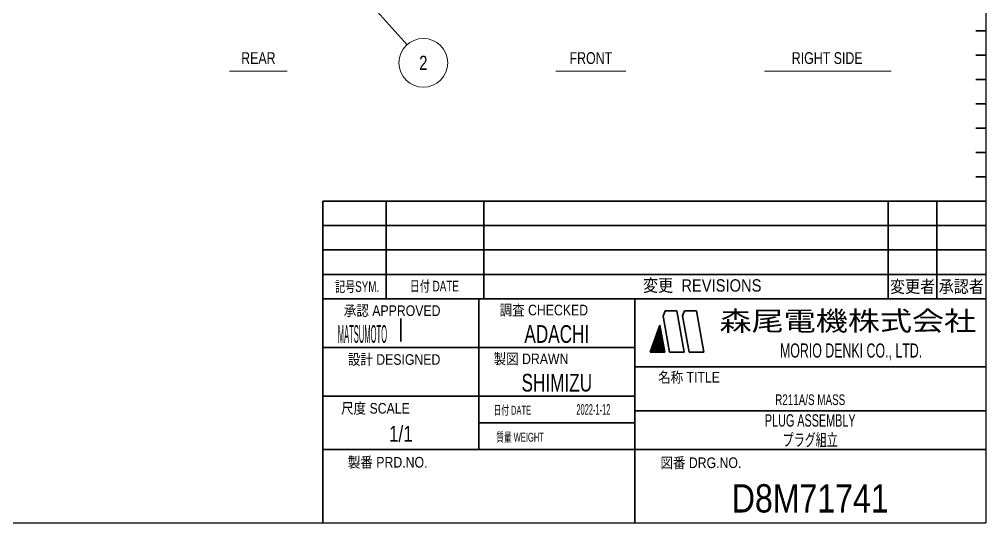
# Model space of a CAD drawing. Header units: millimetres. Extents: x 7 to 413, y 10 to 287.
# Drawn here: x 214.7 to 413, y 10.2 to 113.6 of the extents above; entities that cross this region are included whole.
import ezdxf
from ezdxf.enums import TextEntityAlignment as Align

# ---------------------------------------------------------------- set-up
doc = ezdxf.new("R2010")
doc.units = ezdxf.units.MM
for name, color, linetype in [('GR01_バルーン', 7, 'Continuous'), ('図面枠D8M', 7, 'Continuous'), ('文字', 7, 'Continuous'), ('表題、部品表', 7, 'Continuous')]:
    doc.layers.add(name, color=color, linetype=linetype)
doc.styles.add('HG丸ｺﾞｼｯｸM-PRO', font='')
doc.styles.get('HG丸ｺﾞｼｯｸM-PRO').set_extended_font_data('HG丸ｺﾞｼｯｸM-PRO')

# ---------------------------------------------------------------- blocks, each defined once
blk = doc.blocks.new('BLKF024')
at = {"layer": '図面枠D8M', "color": 4, "linetype": 'Continuous', "lineweight": 13}
for p, q in [((345.344973, 48.555179), (346.375697, 49.585903)), ((345.425902, 48.777529), (346.354499, 49.706126)), ((345.506831, 48.999879), (346.3333, 49.826349)), ((345.58776, 49.22223), (346.312102, 49.946572)), ((345.668689, 49.44458), (346.290903, 50.066794)), ((345.749617, 49.66693), (346.269705, 50.187017)), ((345.830546, 49.88928), (346.248506, 50.30724)), ((345.911475, 50.111631), (346.227307, 50.427463)), ((345.992404, 50.333981), (346.206109, 50.547686)), ((346.073333, 50.556331), (346.18491, 50.667909)), ((346.154262, 50.778681), (346.163712, 50.788131)), ((344.157871, 45.246757), (346.693675, 47.782561)), ((344.211969, 45.442276), (346.672477, 47.902784)), ((344.292898, 45.664626), (346.651278, 48.023006)), ((344.299292, 45.246757), (346.714874, 47.662338)), ((344.373827, 45.886976), (346.63008, 48.143229)), ((344.454756, 46.109327), (346.608881, 48.263452)), ((344.535684, 46.331677), (346.587682, 48.383675)), ((344.616613, 46.554027), (346.566484, 48.503898)), ((344.697542, 46.776377), (346.545285, 48.624121)), ((344.778471, 46.998727), (346.524087, 48.744343)), ((344.8594, 47.221078), (346.502888, 48.864566)), ((344.940329, 47.443428), (346.48169, 48.984789)), ((345.021258, 47.665778), (346.460491, 49.105012)), ((345.102186, 47.888128), (346.439293, 49.225235)), ((345.183115, 48.110479), (346.418094, 49.345457)), ((345.264044, 48.332829), (346.396896, 49.46568)), ((344.440714, 45.246757), (346.736072, 47.542115)), ((344.582135, 45.246757), (346.757271, 47.421892)), ((344.723556, 45.246757), (346.778469, 47.301669)), ((344.864978, 45.246757), (346.799668, 47.181447)), ((345.006399, 45.246757), (346.820866, 47.061224)), ((345.147821, 45.246757), (346.842065, 46.941001)), ((345.289242, 45.246757), (346.863263, 46.820778)), ((345.430663, 45.246757), (346.884462, 46.700555)), ((345.572085, 45.246757), (346.90566, 46.580332)), ((345.713506, 45.246757), (346.926859, 46.46011)), ((345.854927, 45.246757), (346.948057, 46.339887)), ((345.996349, 45.246757), (346.969256, 46.219664)), ((346.13777, 45.246757), (346.990455, 46.099441)), ((346.279191, 45.246757), (347.011653, 45.979218)), ((346.420613, 45.246757), (347.032852, 45.858995)), ((346.562034, 45.246757), (347.05405, 45.738773)), ((346.703455, 45.246757), (347.075249, 45.61855)), ((346.844877, 45.246757), (347.096447, 45.498327)), ((346.986298, 45.246757), (347.117646, 45.378104)), ((347.12772, 45.246757), (347.138844, 45.257881))]:
    blk.add_line(p, q, dxfattribs=at)
blk = doc.blocks.new('BLKF023')
at = {"layer": '図面枠D8M', "color": 3, "linetype": 'Continuous', "lineweight": 35}
for p, q in [((413, 111.25), (411, 111.25)), ((413, 106.25), (411, 106.25)), ((413, 101.25), (411, 101.25)), ((413, 96.25), (411, 96.25)), ((413, 91.25), (411, 91.25)), ((413, 86.25), (411, 86.25)), ((413, 81.25), (411, 81.25)), ((277, 76.25), (413, 76.25)), ((277, 76.25), (277, 10.25)), ((290, 76.25), (290, 56.25)), ((310, 76.25), (310, 56.25)), ((393, 76.25), (393, 56.25)), ((403, 76.25), (403, 56.25)), ((277, 71.25), (413, 71.25)), ((277, 66.25), (413, 66.25)), ((277, 61.25), (413, 61.25)), ((277, 56.25), (413, 56.25)), ((309, 56.25), (309, 25.25)), ((341, 56.25), (341, 10.25)), ((346.84, 52.65), (347.23, 53.75)), ((347.23, 53.75), (349.64, 53.75)), ((351.14, 45.25), (349.64, 53.75)), ((351.18, 53.75), (350.82, 52.76)), ((351.18, 53.75), (353.64, 53.75)), ((355.14, 45.25), (353.64, 53.75)), ((293, 52.17), (293, 47.48)), ((348.14, 45.25), (346.84, 52.65)), ((352.14, 45.25), (350.82, 52.76)), ((344.14, 45.25), (346.16, 50.8)), ((347.14, 45.25), (346.16, 50.8)), ((277, 46.25), (341, 46.25)), ((344.14, 45.25), (347.14, 45.25)), ((348.14, 45.25), (351.14, 45.25)), ((352.14, 45.25), (355.14, 45.25)), ((341, 42.25), (413, 42.25)), ((277, 36.25), (341, 36.25)), ((341, 33.25), (413, 33.25)), ((309, 30.75), (341, 30.75)), ((277, 25.25), (413, 25.25))]:
    blk.add_line(p, q, dxfattribs=at)
at = {"layer": '文字', "color": 2, "linetype": 'Continuous', "lineweight": 25}
for p in [(413, 286.75), (7, 10.25)]:
    blk.add_line(p, (413, 10.25), dxfattribs=at)
at = {"layer": '図面枠D8M', "color": 4, "linetype": 'Continuous', "lineweight": 13}
blk.add_blockref('BLKF024', (0, 0), dxfattribs=at)
at = {"layer": '図面枠D8M', "color": 4, "linetype": 'Continuous', "lineweight": 13, "style": 'HG丸ｺﾞｼｯｸM-PRO'}
for s, height, width, p in [('記号SYM.', 2.182, 0.69227, (284.03, 58.74)), ('日付 DATE', 2.182, 0.692507, (299.87, 58.83)), ('変更  REVISIONS', 2.5455, 0.887352, (354.85, 58.97)), ('変更者', 2.545, 0.887717, (398, 58.75)), ('承認者', 2.545, 0.887717, (408, 58.75)), ('承認 APPROVED', 2.1818, 0.863151, (291.21, 53.79)), ('調査 CHECKED', 2.182, 0.863174, (322.34, 53.92)), ('設計 DESIGNED', 2.1818, 0.862613, (291.61, 43.76)), ('製図 DRAWN', 2.182, 0.863099, (319.7, 43.9)), ('名称 TITLE', 2.182, 0.862489, (352.13, 40.11)), ('尺度 SCALE', 2.182, 0.862581, (287.78, 33.74)), ('日付 DATE', 1.818, 0.618255, (315.88, 33.34)), ('質量 WEIGHT', 1.818, 0.618812, (317.46, 27.8)), ('製番 PRD.NO.', 2.182, 0.863299, (290.29, 22.66)), ('図番 DRG.NO.', 2.182, 0.863083, (354.56, 22.56))]:
    blk.add_text(s, height=height, dxfattribs=dict(at, width=width)).set_placement(p, align=Align.MIDDLE_CENTER)
at = {"layer": '図面枠D8M', "color": 3, "linetype": 'Continuous', "lineweight": 35, "style": 'HG丸ｺﾞｼｯｸM-PRO', "width": 0.652197}
blk.add_text('MORIO DENKI CO., LTD.', height=2.9091, dxfattribs=at).set_placement((385.38, 45.61), align=Align.MIDDLE_CENTER)
at = {"layer": '文字', "color": 2, "linetype": 'Continuous', "lineweight": 25, "style": 'HG丸ｺﾞｼｯｸM-PRO', "width": 1.206081}
blk.add_text('森尾電機株式会社', height=4, dxfattribs=at).set_placement((384.72, 51.68), align=Align.MIDDLE_CENTER)
blk = doc.blocks.new('BLKF025')
at = {"layer": '図面枠D8M', "color": 3, "linetype": 'Continuous', "lineweight": 35, "style": 'HG丸ｺﾞｼｯｸM-PRO'}
for s, height, width, p in [('MATSUMOTO', 3.636, 0.309989, (285.11, 49)), ('SHIMIZU', 3.636, 0.725019, (325, 39)), ('R211A/S MASS', 2.1818, 0.691855, (377, 35.5)), ('2022-1-12', 2.182, 0.482367, (332.5, 33.5)), ('PLUG ASSEMBLY', 2.5455, 0.651557, (377, 31.25)), ('1/1', 3.273, 0.80628, (293, 28.5)), ('D8M71741', 5.818, 0.845432, (377, 15.25))]:
    blk.add_text(s, height=height, dxfattribs=dict(at, width=width)).set_placement(p, align=Align.MIDDLE_CENTER)

msp = doc.modelspace()

# ---------------------------------------------------------------- linework, layer by layer
at = {"layer": 'GR01_バルーン', "color": 7, "linetype": 'Continuous', "lineweight": 13}
for p, q in [((281.2, 122.94), (294.27, 108.41)), ((257.83, 103), (269.7, 103)), ((324.82, 103), (339.16, 103)), ((367.64, 103), (393.64, 103))]:
    msp.add_line(p, q, dxfattribs=at)
msp.add_circle((297.61, 104.69), 5, dxfattribs=at)

# ---------------------------------------------------------------- block references
at = {"layer": '図面枠D8M', "color": 4, "linetype": 'Continuous', "lineweight": 13}
msp.add_blockref('BLKF023', (0, 0), dxfattribs=at)
at = {"layer": '図面枠D8M', "color": 3, "linetype": 'Continuous', "lineweight": 35}
msp.add_blockref('BLKF025', (0, 0), dxfattribs=at)

# ---------------------------------------------------------------- texts
at = {"layer": 'GR01_バルーン', "color": 7, "linetype": 'Continuous', "lineweight": 13, "style": 'HG丸ｺﾞｼｯｸM-PRO', "width": 0.784542}
msp.add_text('2', height=2.91, rotation=0, dxfattribs=at).set_placement((297.61, 104.69), align=Align.MIDDLE_CENTER)
at = {"layer": '図面枠D8M', "color": 3, "linetype": 'Continuous', "lineweight": 35, "style": 'HG丸ｺﾞｼｯｸM-PRO'}
for s, height, width, p in [('ADACHI', 3.636, 0.72416, (325, 49)), ('プラグ組立', 2.545, 0.651535, (377, 27.25))]:
    msp.add_text(s, height=height, dxfattribs=dict(at, width=width)).set_placement(p, align=Align.MIDDLE_CENTER)
at = {"layer": '表題、部品表', "color": 3, "linetype": 'Continuous', "lineweight": 13, "style": 'HG丸ｺﾞｼｯｸM-PRO'}
for s, width, p in [('REAR', 0.782715, (263.76, 105.66)), ('FRONT', 0.783037, (331.99, 105.66)), ('RIGHT SIDE', 0.783229, (380.48, 105.66))]:
    msp.add_text(s, height=2.424, dxfattribs=dict(at, width=width)).set_placement(p, align=Align.MIDDLE_CENTER)

doc.saveas('drawing.dxf')
